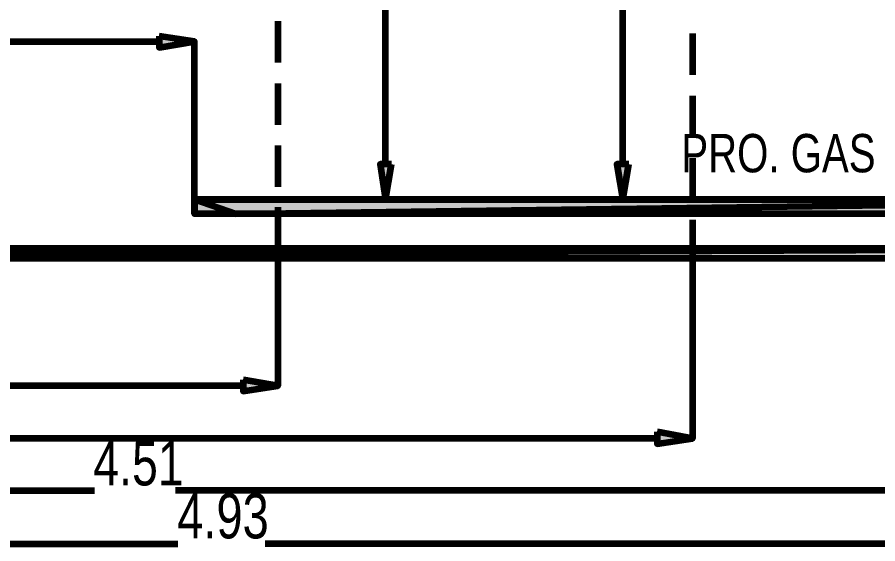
# Model space of a CAD drawing. Header units: inches. Extents: x 13 to 428, y 9 to 297.
# Drawn here: x 245.82 to 289.35, y 44.67 to 71.32 of the extents above; entities that cross this region are included whole.
import ezdxf

# ---------------------------------------------------------------- set-up
doc = ezdxf.new("R2010")
doc.units = ezdxf.units.IN
doc.header["$MEASUREMENT"] = 0
for name, color, linetype, lineweight in [('H', 7, 'CONTINUOUS', 100), ('P', 250, 'CONTINUOUS', 100), ('Text', 250, 'CONTINUOUS', 100)]:
    doc.layers.add(name, color=color, linetype=linetype, lineweight=lineweight)
doc.styles.get("Standard").update_dxf_attribs({"font": 'txt', "width": 0.75})

msp = doc.modelspace()

# ---------------------------------------------------------------- hatches: boundary and pattern name
at = {"layer": 'H', "linetype": 'Continuous'}
for color, points in [(0, [(253, 70.364), (253, 69.788), (254.788, 70.091)]), (0, [(264.758, 63.879), (264.182, 63.879), (264.455, 62.091)]), (0, [(276.758, 63.879), (276.152, 63.879), (276.455, 62.091)]), (0, [(254.788, 62.091), (256.879, 61.364), (311.364, 62.091), (254.788, 62.091), (256.879, 61.364), (254.788, 61.364)]), (0, [(311.364, 62.091), (313.455, 61.364), (256.879, 61.364)]), (5, [(313.697, 59.636), (204.545, 59.121), (313.697, 59.121), (313.697, 59.636), (204.545, 59.121), (204.545, 59.636)]), (0, [(257.242, 52.97), (257.242, 52.394), (259, 52.667)]), (0, [(278.182, 50.333), (278.182, 49.727), (279.97, 50)])]:
    msp.add_hatch(color=color, dxfattribs=at).paths.add_polyline_path(points)

# ---------------------------------------------------------------- linework, layer by layer
at = {"layer": 'P', "color": 0, "linetype": 'Continuous'}
for points in [[(264.455, 63.879), (264.455, 100.97)], [(276.455, 63.879), (276.455, 73.303)], [(259, 71.121), (259, 69.03)], [(218.697, 70.091), (253, 70.091)], [(253, 70.364), (253, 69.788), (254.788, 70.091), (253, 70.364)], [(254.788, 62.091), (254.788, 70.091)], [(279.97, 70.485), (279.97, 68.394)], [(259, 67.97), (259, 65.879)], [(279.97, 67.333), (279.97, 65.242)], [(259, 64.818), (259, 62.727)], [(279.97, 64.182), (279.97, 62.091)], [(264.758, 63.879), (264.182, 63.879), (264.455, 62.091), (264.758, 63.879)], [(276.758, 63.879), (276.152, 63.879), (276.455, 62.091), (276.758, 63.879)], [(311.364, 62.091), (254.788, 62.091), (256.879, 61.364), (311.364, 62.091)], [(254.788, 62.091), (256.879, 61.364), (254.788, 61.364), (254.788, 62.091)], [(254.788, 62.091), (313.545, 62.091)], [(254.788, 62.091), (254.788, 61.364)], [(311.364, 62.091), (313.455, 61.364), (256.879, 61.364), (311.364, 62.091)], [(262.727, 62.091), (264.455, 62.091)], [(278.212, 62.091), (276.455, 62.091)], [(259, 61.697), (259, 59.364)], [(313.485, 61.364), (254.788, 61.364)], [(279.97, 61.061), (279.97, 59.364)], [(259, 59.364), (259, 52.667)], [(279.97, 59.364), (279.97, 50)], [(257.242, 52.97), (257.242, 52.394), (259, 52.667), (257.242, 52.97)], [(257.242, 52.667), (233.303, 52.667)], [(278.182, 50.333), (278.182, 49.727), (279.97, 50), (278.182, 50.333)], [(278.182, 50), (243.788, 50)], [(206.333, 47.364), (249.727, 47.364)], [(297.242, 47.364), (253.818, 47.364)], [(206.333, 44.667), (253.939, 44.667)], [(306, 44.667), (258.364, 44.667)]]:
    msp.add_lwpolyline(points, dxfattribs=at)
at = {"layer": 'P', "color": 5, "linetype": 'Continuous'}
for points in [[(313.697, 59.121), (313.697, 59.636), (204.545, 59.121), (313.697, 59.121)], [(313.697, 59.636), (204.545, 59.121), (204.545, 59.636), (313.697, 59.636)]]:
    msp.add_lwpolyline(points, dxfattribs=at)

# ---------------------------------------------------------------- texts
at = {"layer": 'Text', "color": 1, "linetype": 'Continuous', "insert": (286.061, 70.97), "char_height": 1.57576, "attachment_point": 4}
msp.add_mtext('{\\fArial MT|b0|i0|c1|p15;}', dxfattribs=at)
at = {"layer": 'Text', "color": 0, "linetype": 'Continuous', "attachment_point": 4}
for s, insert, char_height, width in [('{\\fHelvetica|b0|i0|c1|p15; PRO. GAS LINE 1WAY }', (278.848, 64.424), 1.93939, 41), ('{\\fHelvetica|b0|i0|c1|p15;4.51}', (249.667, 48.727), 2.24242, 9.39394), ('{\\fHelvetica|b0|i0|c1|p15;4.93}', (253.909, 46.061), 2.27273, 9.36364)]:
    msp.add_mtext(s, dxfattribs=dict(at, insert=insert, char_height=char_height, width=width))

doc.saveas('drawing.dxf')
